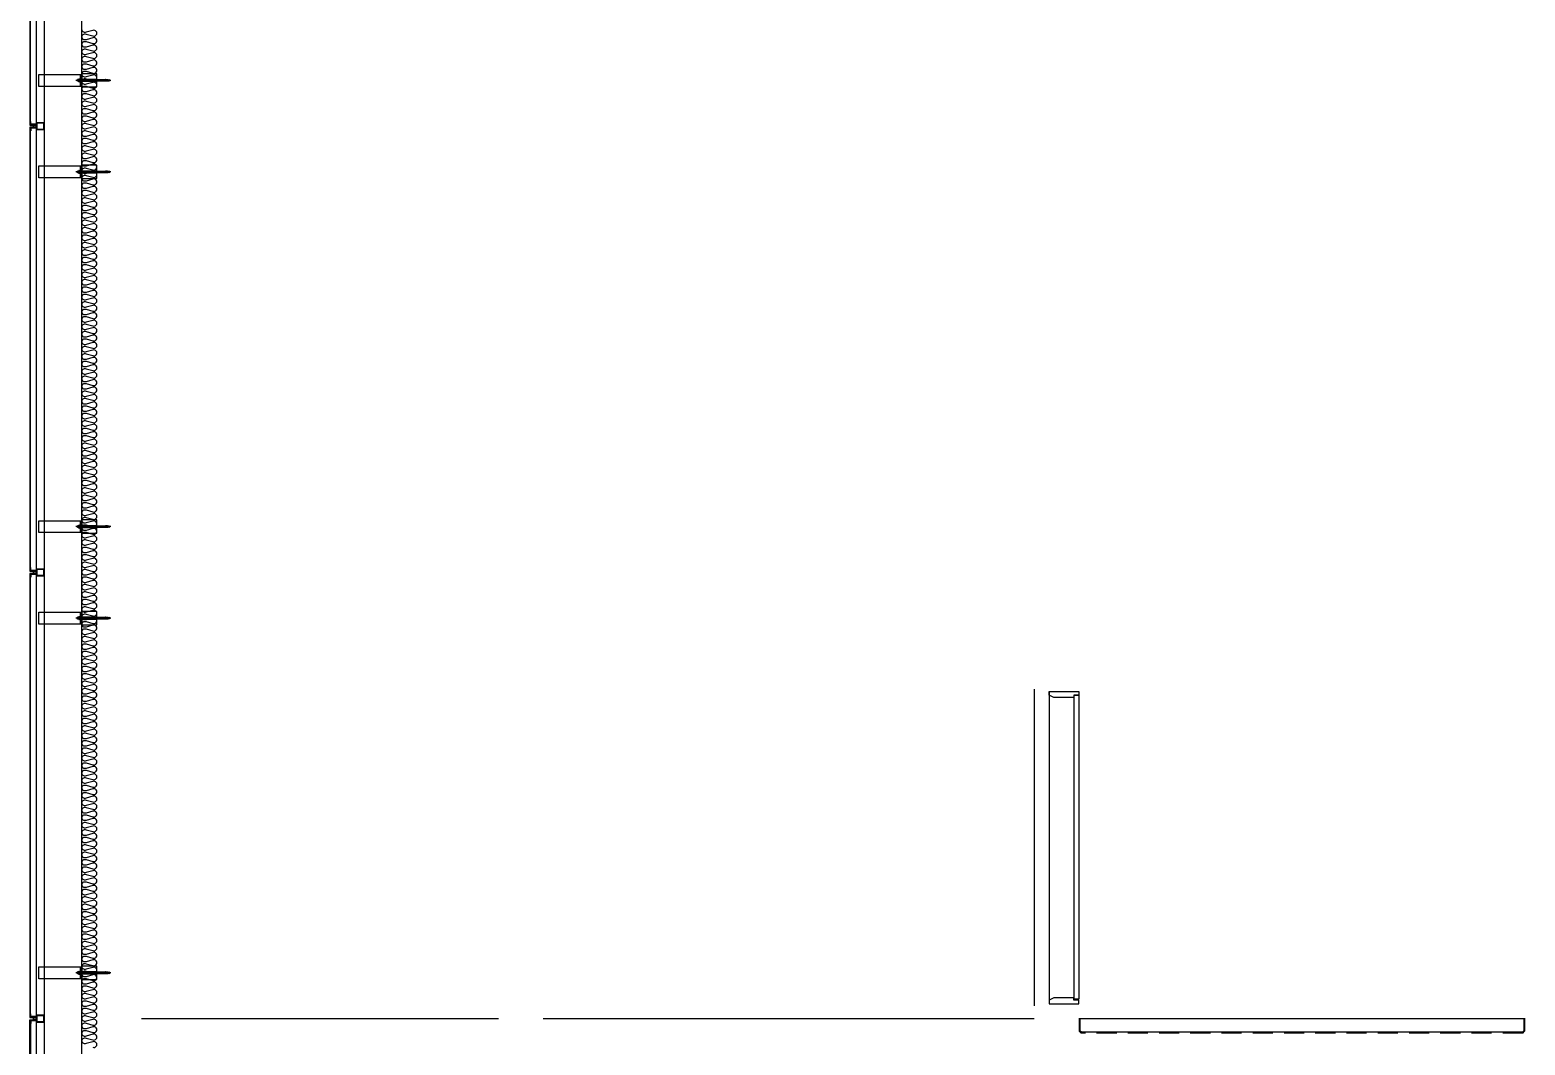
# Model space of a CAD drawing. Header units: millimetres. Extents: x 17311 to 801382, y -242618 to -104888.
# Drawn here: x 284811 to 294861, y -192907 to -186082 of the extents above; entities that cross this region are included whole.
import ezdxf

# ---------------------------------------------------------------- set-up
doc = ezdxf.new("R2010")
doc.units = ezdxf.units.MM
doc.header["$LTSCALE"] = 250
doc.linetypes.add('HID', pattern=[2.8, 1.8, -1])
for name, color, linetype in [('A-DOOR', 4, 'Continuous'), ('A-ELE8', 8, 'Continuous'), ('A-ETC-8', 8, 'Continuous'), ('A-FIN', 6, 'Continuous'), ('A-FIN-8', 8, 'Continuous'), ('A-WP', 1, 'HID'), ('ISL', 251, 'Continuous')]:
    doc.layers.add(name, color=color, linetype=linetype)

# ---------------------------------------------------------------- blocks, each defined once
blk = doc.blocks.new('A$C632c858f')
at = {"layer": 'A-ETC-8'}
blk.add_arc((-3, 0), 24, 341.8248, 18.1752, dxfattribs=at)
blk.add_ellipse((34, 0), major_axis=(7.59, 0), ratio=0.987937, dxfattribs=at)
blk = doc.blocks.new('A$Cae507117')
at = {"layer": 'A-ETC-8'}
for points in [[(-50, 0), (-50, -50), (0, -50), (0, 0)], [(-46.8, -3.2), (-46.8, -46.8), (-3.2, -46.8), (-3.2, -3.2)]]:
    blk.add_lwpolyline(points, close=True, dxfattribs=at)
blk = doc.blocks.new('너트 M12')
for p, q in [((-9, 0), (9, 0)), ((-10, -9), (-10, -1)), ((9, -10), (-9, -10)), ((0, -8), (0, -1)), ((10, -1), (10, -9))]:
    blk.add_line(p, q)
for centre, start, end in [((-9, -1), 90, 180), ((-9, -9), 180, 270), ((9, -1), 0, 90), ((9, -9), 270, 0)]:
    blk.add_arc(centre, 0.5, start, end)
at = {"extrusion": (0, 0, -1)}
for centre, major_axis, ratio, start_param, end_param in [((-5, -1), (-4.75, 0.31), 0.185359, -0.024388, 3.141593), ((5, -1), (4.75, 0.31), 0.185108, 3.141593, 6.30754), ((-5, -9), (4.75, 0.31), 0.187111, 0, 3.166211), ((5, -9), (-4.75, 0.31), 0.185991, 3.117121, 6.283185)]:
    blk.add_ellipse(centre, major_axis=major_axis, ratio=ratio, start_param=start_param, end_param=end_param, dxfattribs=at)
blk = doc.blocks.new('A$C5ebcaad0')
at = {"layer": 'A-ETC-8'}
for p, q in [((-449, -225), (-214, -225)), ((-439, -220), (-439, -229)), ((-437, -219), (-437, -219)), ((-426, -220), (-437, -219)), ((-437, -231), (-426, -229)), ((-437, -231), (-437, -231)), ((-432, -220), (-432, -221)), ((-432, -229), (-432, -230)), ((-416, -219), (-431, -219)), ((-431, -222), (-429, -223)), ((-431, -228), (-429, -227)), ((-431, -231), (-416, -231)), ((-421, -224), (-428, -224)), ((-421, -226), (-428, -226)), ((-426, -220), (-412, -220)), ((-426, -229), (-412, -229)), ((-421, -223), (-421, -223)), ((-421, -227), (-421, -227)), ((-417, -227), (-417, -223)), ((-416, -219), (-413, -219)), ((-416, -231), (-413, -231)), ((-413, -219), (-413, -231)), ((-412, -231), (-412, -219)), ((-409, -219), (-412, -219)), ((-412, -231), (-409, -231)), ((-409, -231), (-409, -219)), ((-355, -219), (-409, -219)), ((-409, -231), (-355, -231)), ((-355, -219), (-246, -219)), ((-246, -231), (-355, -231)), ((-234, -219), (-226, -219)), ((-234, -220), (-224, -220)), ((-234, -229), (-224, -229)), ((-234, -231), (-226, -231)), ((-226, -231), (-226, -219)), ((-224, -220), (-226, -219)), ((-224, -229), (-226, -231)), ((-224, -229), (-224, -220))]:
    blk.add_line(p, q, dxfattribs=at)
for points in [[(-255, -180), (-255, -269), (-355, -269), (-355, -180)], [(34, -185), (-252, -185), (-252, -265), (34, -265)], [(-252, -265), (-246, -265), (-246, -185), (-252, -185)], [(-246, -210), (-246, -240), (-244, -240), (-244, -210)]]:
    blk.add_lwpolyline(points, close=True, dxfattribs=at)
blk.add_lwpolyline([(-252, -177), (-252, -272, -0.414214), (-253, -273), (-255, -273), (-255, -176), (-253, -176, -0.414214)], format="xyb", close=True, dxfattribs=at)
for centre, radius, start, end in [((-437, -220), 1.5, 90, 180), ((-437, -229), 1.5, 180, 270), ((-431, -220), 1, 90, 180), ((-431, -221), 1, 180, 236.3099), ((-431, -229), 1, 123.6901, 180), ((-431, -230), 1, 180, 270), ((-428, -221), 3, 236.3099, 270), ((-428, -229), 3, 90, 123.6901), ((-419, -223), 2, 90, 180), ((-421, -223), 0.5, 270, 0), ((-421, -227), 0.5, 0, 90), ((-419, -227), 2, 180, 270), ((-419, -223), 2, 0, 90), ((-419, -227), 2, 270, 0)]:
    blk.add_arc(centre, radius, start, end, dxfattribs=at)
at = {"layer": 'A-ETC-8', "xscale": -1, "rotation": 90}
blk.add_blockref('너트 M12', (-244, -225), dxfattribs=at)

msp = doc.modelspace()

# ---------------------------------------------------------------- linework, layer by layer
at = {"layer": 'A-DOOR', "linetype": 'Continuous'}
for points in [[(291860.7, -190554.5), (291827.7, -190554.5), (291827.7, -190569.5), (291693.7, -190569.5), (291660.7, -190554.5), (291660.7, -190529.5), (291860.7, -190529.5)], [(291860.7, -192599.5), (291830.7, -192599.5), (291830.7, -190554.5), (291860.7, -190554.5)], [(291860.7, -192604.5), (291827.7, -192604.5), (291827.7, -192589.5), (291693.7, -192589.5), (291660.7, -192604.5), (291660.7, -192629.5), (291860.7, -192629.5)]]:
    msp.add_lwpolyline(points, close=True, dxfattribs=at)
at = {"layer": 'A-ELE8'}
for points in [[(291560.7, -190514.5), (291560.7, -192644.5)], [(291660.7, -190529.5), (291660.7, -192629.5)]]:
    msp.add_lwpolyline(points, dxfattribs=at)
at = {"layer": 'A-ETC-8'}
for p, q in [((284855.7, -200799.5), (284855.7, -154461.7)), ((284905.7, -154461.7), (284905.7, -200799.5))]:
    msp.add_line(p, q, dxfattribs=at)
at = {"layer": 'A-ETC-8', "elevation": 0}
for points in [[(284818.7, -186718), (284853.7, -186718), (284853.7, -186729), (284855.7, -186729), (284855.7, -186716), (284820.3, -186716, 0.2265409), (284816.7, -186712.3), (284816.7, -186697.6), (284814.7, -186697.6), (284814.7, -186714, -0.4142136)], [(284818.7, -186741), (284853.7, -186741), (284853.7, -186730), (284855.7, -186730), (284855.7, -186743), (284820.3, -186743, -0.2265409), (284816.7, -186746.6), (284816.7, -186761.3), (284814.7, -186761.3), (284814.7, -186745, 0.4142136)], [(284818.7, -189718), (284853.7, -189718), (284853.7, -189729), (284855.7, -189729), (284855.7, -189716), (284820.3, -189716, 0.2265409), (284816.7, -189712.3), (284816.7, -189697.6), (284814.7, -189697.6), (284814.7, -189714, -0.4142136)], [(284818.7, -189741), (284853.7, -189741), (284853.7, -189730), (284855.7, -189730), (284855.7, -189743), (284820.3, -189743, -0.2265409), (284816.7, -189746.6), (284816.7, -189761.3), (284814.7, -189761.3), (284814.7, -189745, 0.4142136)]]:
    msp.add_lwpolyline(points, format="xyb", close=True, dxfattribs=at)
at = {"layer": 'A-ETC-8'}
for points in [[(284818.7, -192718), (284853.7, -192718), (284853.7, -192729), (284855.7, -192729), (284855.7, -192716), (284820.3, -192716, 0.2265409), (284816.7, -192712.3), (284816.7, -192697.6), (284814.7, -192697.6), (284814.7, -192714, -0.4142136)], [(284818.7, -192741), (284853.7, -192741), (284853.7, -192730), (284855.7, -192730), (284855.7, -192743), (284820.3, -192743, -0.2265409), (284816.7, -192746.6), (284816.7, -192761.3), (284814.7, -192761.3), (284814.7, -192745, 0.4142136)]]:
    msp.add_lwpolyline(points, format="xyb", close=True, dxfattribs=at)
at = {"layer": 'A-FIN'}
for p, q in [((285560.7, -192729.5), (287960.7, -192729.5)), ((288260.7, -192729.5), (291560.7, -192729.5)), ((291860.7, -192729.5), (294860.7, -192729.5))]:
    msp.add_line(p, q, dxfattribs=at)
for points in [[(284851.7, -183741), (284851.7, -183737), (284810.7, -183737), (284810.7, -186722), (284851.7, -186722), (284851.7, -186718), (284814.7, -186718), (284814.7, -183741), (284851.7, -183741)], [(284851.7, -189741), (284851.7, -189737), (284810.7, -189737), (284810.7, -192722), (284851.7, -192722), (284851.7, -192718), (284814.7, -192718), (284814.7, -189741), (284851.7, -189741)], [(284851.7, -195268), (284851.7, -195272), (284810.7, -195272), (284810.7, -192737), (284851.7, -192737), (284851.7, -192741), (284814.7, -192741), (284814.7, -195268), (284851.7, -195268)]]:
    msp.add_lwpolyline(points, close=True, dxfattribs=at)
at = {"layer": 'A-FIN', "elevation": 0}
msp.add_lwpolyline([(284851.7, -186741), (284851.7, -186737), (284810.7, -186737), (284810.7, -189722), (284851.7, -189722), (284851.7, -189718), (284814.7, -189718), (284814.7, -186741), (284851.7, -186741)], close=True, dxfattribs=at)
at = {"layer": 'A-FIN-8'}
for p, q in [((291868.7, -192729.5), (291868.7, -192811.3)), ((291868.7, -192729.5), (291868.7, -192811.3)), ((294852.7, -192729.5), (294852.7, -192811.3)), ((294852.7, -192729.5), (294852.7, -192811.3)), ((291878.9, -192821.5), (291868.7, -192811.3)), ((294842.4, -192821.5), (291878.9, -192821.5)), ((294842.4, -192821.5), (294852.7, -192811.3))]:
    msp.add_line(p, q, dxfattribs=at)
at = {"layer": 'A-WP', "ltscale": 0.3}
for p, q in [((291863.7, -192729.5), (291863.7, -192814.3)), ((294857.7, -192729.5), (294857.7, -192814.3)), ((291875.8, -192826.5), (291863.7, -192814.3)), ((294845.5, -192826.5), (291875.8, -192826.5)), ((294845.5, -192826.5), (294857.7, -192814.3))]:
    msp.add_line(p, q, dxfattribs=at)
at = {"layer": 'ISL'}
msp.add_line((285160.7, -202529.5), (285160.7, -154479.5), dxfattribs=at)
msp.add_lwpolyline([(285233.6, -192922.4, 1.4491979), (285233.6, -192885), (285187.8, -192897.4, -0.5248557), (285160.7, -192878.7, -0.5248557), (285187.8, -192860), (285233.6, -192872.4, 1.4491979), (285233.6, -192835), (285187.8, -192847.4, -0.5248557), (285160.7, -192828.7, -0.5248557), (285187.8, -192810), (285233.6, -192822.4, 1.4491979), (285233.6, -192785), (285187.8, -192797.4, -0.5248557), (285160.7, -192778.7, -0.5248557), (285187.8, -192760), (285233.6, -192772.4, 1.4491979), (285233.6, -192735), (285187.8, -192747.4, -0.5248557), (285160.7, -192728.7, -0.5248557), (285187.8, -192710), (285233.6, -192722.4, 1.4491979), (285233.6, -192685), (285187.8, -192697.4, -0.5248557), (285160.7, -192678.7, -0.5248557), (285187.8, -192660), (285233.6, -192672.4, 1.4491979), (285233.6, -192635), (285187.8, -192647.4, -0.5248557), (285160.7, -192628.7, -0.5248557), (285187.8, -192610), (285233.6, -192622.4, 1.4491979), (285233.6, -192585), (285187.8, -192597.4, -0.5248557), (285160.7, -192578.7, -0.5248557), (285187.8, -192560), (285233.6, -192572.4, 1.4491979), (285233.6, -192535), (285187.8, -192547.4, -0.5248557), (285160.7, -192528.7, -0.5248557), (285187.8, -192510), (285233.6, -192522.4, 1.4491979), (285233.6, -192485), (285187.8, -192497.4, -0.5248557), (285160.7, -192478.7, -0.5248557), (285187.8, -192460), (285233.6, -192472.4, 1.4491979), (285233.6, -192435), (285187.8, -192447.4, -0.5248557), (285160.7, -192428.7, -0.5248557), (285187.8, -192410), (285233.6, -192422.4, 1.4491979), (285233.6, -192385), (285187.8, -192397.4, -0.5248557), (285160.7, -192378.7, -0.5248557), (285187.8, -192360), (285233.6, -192372.4, 1.4491979), (285233.6, -192335), (285187.8, -192347.4, -0.5248557), (285160.7, -192328.7, -0.5248557), (285187.8, -192310), (285233.6, -192322.4, 1.4491979), (285233.6, -192285), (285187.8, -192297.4, -0.5248557), (285160.7, -192278.7, -0.5248557), (285187.8, -192260), (285233.6, -192272.4, 1.4491979), (285233.6, -192235), (285187.8, -192247.4, -0.5248557), (285160.7, -192228.7, -0.5248557), (285187.8, -192210), (285233.6, -192222.4, 1.4491979), (285233.6, -192185), (285187.8, -192197.4, -0.5248557), (285160.7, -192178.7, -0.5248557), (285187.8, -192160), (285233.6, -192172.4, 1.4491979), (285233.6, -192135), (285187.8, -192147.4, -0.5248557), (285160.7, -192128.7, -0.5248557), (285187.8, -192110), (285233.6, -192122.4, 1.4491979), (285233.6, -192085), (285187.8, -192097.4, -0.5248557), (285160.7, -192078.7, -0.5248557), (285187.8, -192060), (285233.6, -192072.4, 1.4491979), (285233.6, -192035), (285187.8, -192047.4, -0.5248557), (285160.7, -192028.7, -0.5248557), (285187.8, -192010), (285233.6, -192022.4, 1.4491979), (285233.6, -191985), (285187.8, -191997.4, -0.5248557), (285160.7, -191978.7, -0.5248557), (285187.8, -191960), (285233.6, -191972.4, 1.4491979), (285233.6, -191935), (285187.8, -191947.4, -0.5248557), (285160.7, -191928.7, -0.5248557), (285187.8, -191910), (285233.6, -191922.4, 1.4491979), (285233.6, -191885), (285187.8, -191897.4, -0.5248557), (285160.7, -191878.7, -0.5248557), (285187.8, -191860), (285233.6, -191872.4, 1.4491979), (285233.6, -191835), (285187.8, -191847.4, -0.5248557), (285160.7, -191828.7, -0.5248557), (285187.8, -191810), (285233.6, -191822.4, 1.4491979), (285233.6, -191785), (285187.8, -191797.4, -0.5248557), (285160.7, -191778.7, -0.5248557), (285187.8, -191760), (285233.6, -191772.4, 1.4491979), (285233.6, -191735), (285187.8, -191747.4, -0.5248557), (285160.7, -191728.7, -0.5248557), (285187.8, -191710), (285233.6, -191722.4, 1.4491979), (285233.6, -191685), (285187.8, -191697.4, -0.5248557), (285160.7, -191678.7, -0.5248557), (285187.8, -191660), (285233.6, -191672.4, 1.4491979), (285233.6, -191635), (285187.8, -191647.4, -0.5248557), (285160.7, -191628.7, -0.5248557), (285187.8, -191610), (285233.6, -191622.4, 1.4491979), (285233.6, -191585), (285187.8, -191597.4, -0.5248557), (285160.7, -191578.7, -0.5248557), (285187.8, -191560), (285233.6, -191572.4, 1.4491979), (285233.6, -191535), (285187.8, -191547.4, -0.5248557), (285160.7, -191528.7, -0.5248557), (285187.8, -191510), (285233.6, -191522.4, 1.4491979), (285233.6, -191485), (285187.8, -191497.4, -0.5248557), (285160.7, -191478.7, -0.5248557), (285187.8, -191460), (285233.6, -191472.4, 1.4491979), (285233.6, -191435), (285187.8, -191447.4, -0.5248557), (285160.7, -191428.7, -0.5248557), (285187.8, -191410), (285233.6, -191422.4, 1.4491979), (285233.6, -191385), (285187.8, -191397.4, -0.5248557), (285160.7, -191378.7, -0.5248557), (285187.8, -191360), (285233.6, -191372.4, 1.4491979), (285233.6, -191335), (285187.8, -191347.4, -0.5248557), (285160.7, -191328.7, -0.5248557), (285187.8, -191310), (285233.6, -191322.4, 1.4491979), (285233.6, -191285), (285187.8, -191297.4, -0.5248557), (285160.7, -191278.7, -0.5248557), (285187.8, -191260), (285233.6, -191272.4, 1.4491979), (285233.6, -191235), (285187.8, -191247.4, -0.5248557), (285160.7, -191228.7, -0.5248557), (285187.8, -191210), (285233.6, -191222.4, 1.4491979), (285233.6, -191185), (285187.8, -191197.4, -0.5248557), (285160.7, -191178.7, -0.5248557), (285187.8, -191160), (285233.6, -191172.4, 1.4491979), (285233.6, -191135), (285187.8, -191147.4, -0.5248557), (285160.7, -191128.7, -0.5248557), (285187.8, -191110), (285233.6, -191122.4, 1.4491979), (285233.6, -191085), (285187.8, -191097.4, -0.5248557), (285160.7, -191078.7, -0.5248557), (285187.8, -191060), (285233.6, -191072.4, 1.4491979), (285233.6, -191035), (285187.8, -191047.4, -0.5248557), (285160.7, -191028.7, -0.5248557), (285187.8, -191010), (285233.6, -191022.4, 1.4491979), (285233.6, -190985), (285187.8, -190997.4, -0.5248557), (285160.7, -190978.7, -0.5248557), (285187.8, -190960), (285233.6, -190972.4, 1.4491979), (285233.6, -190935), (285187.8, -190947.4, -0.5248557), (285160.7, -190928.7, -0.5248557), (285187.8, -190910), (285233.6, -190922.4, 1.4491979), (285233.6, -190885), (285187.8, -190897.4, -0.5248557), (285160.7, -190878.7, -0.5248557), (285187.8, -190860), (285233.6, -190872.4, 1.4491979), (285233.6, -190835), (285187.8, -190847.4, -0.5248557), (285160.7, -190828.7, -0.5248557), (285187.8, -190810), (285233.6, -190822.4, 1.4491979), (285233.6, -190785), (285187.8, -190797.4, -0.5248557), (285160.7, -190778.7, -0.5248557), (285187.8, -190760), (285233.6, -190772.4, 1.4491979), (285233.6, -190735), (285187.8, -190747.4, -0.5248557), (285160.7, -190728.7, -0.5248557), (285187.8, -190710), (285233.6, -190722.4, 1.4491979), (285233.6, -190685), (285187.8, -190697.4, -0.5248557), (285160.7, -190678.7, -0.5248557), (285187.8, -190660), (285233.6, -190672.4, 1.4491979), (285233.6, -190635), (285187.8, -190647.4, -0.5248557), (285160.7, -190628.7, -0.5248557), (285187.8, -190610), (285233.6, -190622.4, 1.4491979), (285233.6, -190585), (285187.8, -190597.4, -0.5248557), (285160.7, -190578.7, -0.5248557), (285187.8, -190560), (285233.6, -190572.4, 1.4491979), (285233.6, -190535), (285187.8, -190547.4, -0.5248557), (285160.7, -190528.7, -0.5248557), (285187.8, -190510), (285233.6, -190522.4, 1.4491979), (285233.6, -190485), (285187.8, -190497.4, -0.5248557), (285160.7, -190478.7, -0.5248557), (285187.8, -190460), (285233.6, -190472.4, 1.4491979), (285233.6, -190435), (285187.8, -190447.4, -0.5248557), (285160.7, -190428.7, -0.5248557), (285187.8, -190410), (285233.6, -190422.4, 1.4491979), (285233.6, -190385), (285187.8, -190397.4, -0.5248557), (285160.7, -190378.7, -0.5248557), (285187.8, -190360), (285233.6, -190372.4, 1.4491979), (285233.6, -190335), (285187.8, -190347.4, -0.5248557), (285160.7, -190328.7, -0.5248557), (285187.8, -190310), (285233.6, -190322.4, 1.4491979), (285233.6, -190285), (285187.8, -190297.4, -0.5248557), (285160.7, -190278.7, -0.5248557), (285187.8, -190260), (285233.6, -190272.4, 1.4491979), (285233.6, -190235), (285187.8, -190247.4, -0.5248557), (285160.7, -190228.7, -0.5248557), (285187.8, -190210), (285233.6, -190222.4, 1.4491979), (285233.6, -190185), (285187.8, -190197.4, -0.5248557), (285160.7, -190178.7, -0.5248557), (285187.8, -190160), (285233.6, -190172.4, 1.4491979), (285233.6, -190135), (285187.8, -190147.4, -0.5248557), (285160.7, -190128.7, -0.5248557), (285187.8, -190110), (285233.6, -190122.4, 1.4491979), (285233.6, -190085), (285187.8, -190097.4, -0.5248557), (285160.7, -190078.7, -0.5248557), (285187.8, -190060), (285233.6, -190072.4, 1.4491979), (285233.6, -190035), (285187.8, -190047.4, -0.5248557), (285160.7, -190028.7, -0.5248557), (285187.8, -190010), (285233.6, -190022.4, 1.4491979), (285233.6, -189985), (285187.8, -189997.4, -0.5248557), (285160.7, -189978.7, -0.5248557), (285187.8, -189960), (285233.6, -189972.4, 1.4491979), (285233.6, -189935), (285187.8, -189947.4, -0.5248557), (285160.7, -189928.7, -0.5248557), (285187.8, -189910), (285233.6, -189922.4, 1.4491979), (285233.6, -189885), (285187.8, -189897.4, -0.5248557), (285160.7, -189878.7, -0.5248557), (285187.8, -189860), (285233.6, -189872.4, 1.4491979), (285233.6, -189835), (285187.8, -189847.4, -0.5248557), (285160.7, -189828.7, -0.5248557), (285187.8, -189810), (285233.6, -189822.4, 1.4491979), (285233.6, -189785), (285187.8, -189797.4, -0.5248557), (285160.7, -189778.7, -0.5248557), (285187.8, -189760), (285233.6, -189772.4, 1.4491979), (285233.6, -189735), (285187.8, -189747.4, -0.5248557), (285160.7, -189728.7, -0.5248557), (285187.8, -189710), (285233.6, -189722.4, 1.4491979), (285233.6, -189685), (285187.8, -189697.4, -0.5248557), (285160.7, -189678.7, -0.5248557), (285187.8, -189660), (285233.6, -189672.4, 1.4491979), (285233.6, -189635), (285187.8, -189647.4, -0.5248557), (285160.7, -189628.7, -0.5248557), (285187.8, -189610), (285233.6, -189622.4, 1.4491979), (285233.6, -189585), (285187.8, -189597.4, -0.5248557), (285160.7, -189578.7, -0.5248557), (285187.8, -189560), (285233.6, -189572.4, 1.4491979), (285233.6, -189535), (285187.8, -189547.4, -0.5248557), (285160.7, -189528.7, -0.5248557), (285187.8, -189510), (285233.6, -189522.4, 1.4491979), (285233.6, -189485), (285187.8, -189497.4, -0.5248557), (285160.7, -189478.7, -0.5248557), (285187.8, -189460), (285233.6, -189472.4, 1.4491979), (285233.6, -189435), (285187.8, -189447.4, -0.5248557), (285160.7, -189428.7, -0.5248557), (285187.8, -189410), (285233.6, -189422.4, 1.4491979), (285233.6, -189385), (285187.8, -189397.4, -0.5248557), (285160.7, -189378.7, -0.5248557), (285187.8, -189360), (285233.6, -189372.4, 1.4491979), (285233.6, -189335), (285187.8, -189347.4, -0.5248557), (285160.7, -189328.7, -0.5248557), (285187.8, -189310), (285233.6, -189322.4, 1.4491979), (285233.6, -189285), (285187.8, -189297.4, -0.5248557), (285160.7, -189278.7, -0.5248557), (285187.8, -189260), (285233.6, -189272.4, 1.4491979), (285233.6, -189235), (285187.8, -189247.4, -0.5248557), (285160.7, -189228.7, -0.5248557), (285187.8, -189210), (285233.6, -189222.4, 1.4491979), (285233.6, -189185), (285187.8, -189197.4, -0.5248557), (285160.7, -189178.7, -0.5248557), (285187.8, -189160), (285233.6, -189172.4, 1.4491979), (285233.6, -189135), (285187.8, -189147.4, -0.5248557), (285160.7, -189128.7, -0.5248557), (285187.8, -189110), (285233.6, -189122.4, 1.4491979), (285233.6, -189085), (285187.8, -189097.4, -0.5248557), (285160.7, -189078.7, -0.5248557), (285187.8, -189060), (285233.6, -189072.4, 1.4491979), (285233.6, -189035), (285187.8, -189047.4, -0.5248557), (285160.7, -189028.7, -0.5248557), (285187.8, -189010), (285233.6, -189022.4, 1.4491979), (285233.6, -188985), (285187.8, -188997.4, -0.5248557), (285160.7, -188978.7, -0.5248557), (285187.8, -188960), (285233.6, -188972.4, 1.4491979), (285233.6, -188935), (285187.8, -188947.4, -0.5248557), (285160.7, -188928.7, -0.5248557), (285187.8, -188910), (285233.6, -188922.4, 1.4491979), (285233.6, -188885), (285187.8, -188897.4, -0.5248557), (285160.7, -188878.7, -0.5248557), (285187.8, -188860), (285233.6, -188872.4, 1.4491979), (285233.6, -188835), (285187.8, -188847.4, -0.5248557), (285160.7, -188828.7, -0.5248557), (285187.8, -188810), (285233.6, -188822.4, 1.4491979), (285233.6, -188785), (285187.8, -188797.4, -0.5248557), (285160.7, -188778.7, -0.5248557), (285187.8, -188760), (285233.6, -188772.4, 1.4491979), (285233.6, -188735), (285187.8, -188747.4, -0.5248557), (285160.7, -188728.7, -0.5248557), (285187.8, -188710), (285233.6, -188722.4, 1.4491979), (285233.6, -188685), (285187.8, -188697.4, -0.5248557), (285160.7, -188678.7, -0.5248557), (285187.8, -188660), (285233.6, -188672.4, 1.4491979), (285233.6, -188635), (285187.8, -188647.4, -0.5248557), (285160.7, -188628.7, -0.5248557), (285187.8, -188610), (285233.6, -188622.4, 1.4491979), (285233.6, -188585), (285187.8, -188597.4, -0.5248557), (285160.7, -188578.7, -0.5248557), (285187.8, -188560), (285233.6, -188572.4, 1.4491979), (285233.6, -188535), (285187.8, -188547.4, -0.5248557), (285160.7, -188528.7, -0.5248557), (285187.8, -188510), (285233.6, -188522.4, 1.4491979), (285233.6, -188485), (285187.8, -188497.4, -0.5248557), (285160.7, -188478.7, -0.5248557), (285187.8, -188460), (285233.6, -188472.4, 1.4491979), (285233.6, -188435), (285187.8, -188447.4, -0.5248557), (285160.7, -188428.7, -0.5248557), (285187.8, -188410), (285233.6, -188422.4, 1.4491979), (285233.6, -188385), (285187.8, -188397.4, -0.5248557), (285160.7, -188378.7, -0.5248557), (285187.8, -188360), (285233.6, -188372.4, 1.4491979), (285233.6, -188335), (285187.8, -188347.4, -0.5248557), (285160.7, -188328.7, -0.5248557), (285187.8, -188310), (285233.6, -188322.4, 1.4491979), (285233.6, -188285), (285187.8, -188297.4, -0.5248557), (285160.7, -188278.7, -0.5248557), (285187.8, -188260), (285233.6, -188272.4, 1.4491979), (285233.6, -188235), (285187.8, -188247.4, -0.5248557), (285160.7, -188228.7, -0.5248557), (285187.8, -188210), (285233.6, -188222.4, 1.4491979), (285233.6, -188185), (285187.8, -188197.4, -0.5248557), (285160.7, -188178.7, -0.5248557), (285187.8, -188160), (285233.6, -188172.4, 1.4491979), (285233.6, -188135), (285187.8, -188147.4, -0.5248557), (285160.7, -188128.7, -0.5248557), (285187.8, -188110), (285233.6, -188122.4, 1.4491979), (285233.6, -188085), (285187.8, -188097.4, -0.5248557), (285160.7, -188078.7, -0.5248557), (285187.8, -188060), (285233.6, -188072.4, 1.4491979), (285233.6, -188035), (285187.8, -188047.4, -0.5248557), (285160.7, -188028.7, -0.5248557), (285187.8, -188010), (285233.6, -188022.4, 1.4491979), (285233.6, -187985), (285187.8, -187997.4, -0.5248557), (285160.7, -187978.7, -0.5248557), (285187.8, -187960), (285233.6, -187972.4, 1.4491979), (285233.6, -187935), (285187.8, -187947.4, -0.5248557), (285160.7, -187928.7, -0.5248557), (285187.8, -187910), (285233.6, -187922.4, 1.4491979), (285233.6, -187885), (285187.8, -187897.4, -0.5248557), (285160.7, -187878.7, -0.5248557), (285187.8, -187860), (285233.6, -187872.4, 1.4491979), (285233.6, -187835), (285187.8, -187847.4, -0.522727), (285160.7, -187828.8, -0.522727), (285187.8, -187810.2), (285233.6, -187822.6, 1.4491979), (285233.6, -187785.2), (285187.8, -187797.6, -0.5248557), (285160.7, -187778.9, -0.5248557), (285187.8, -187760.2), (285233.6, -187772.6, 1.4491979), (285233.6, -187735.2), (285187.8, -187747.6, -0.522727), (285160.7, -187729.1, -0.522727), (285187.8, -187710.5), (285233.6, -187722.9, 1.4491979), (285233.6, -187685.5), (285187.8, -187697.9, -0.5248557), (285160.7, -187679.2, -0.5248557), (285187.8, -187660.5), (285233.6, -187672.9, 1.4491979), (285233.6, -187635.5), (285187.8, -187647.9, -0.522727), (285160.7, -187629.3, -0.522727), (285187.8, -187610.8), (285233.6, -187623.2, 1.4491979), (285233.6, -187585.8), (285187.8, -187598.2, -0.5248557), (285160.7, -187579.5, -0.5248557), (285187.8, -187560.8), (285233.6, -187573.2, 1.4491979), (285233.6, -187535.8), (285187.8, -187548.2, -0.5248557), (285160.7, -187529.5, -0.5248557), (285187.8, -187510.8), (285233.6, -187523.2, 1.4491979), (285233.6, -187485.8), (285187.8, -187498.2, -0.5248557), (285160.7, -187479.5, -0.5248557), (285187.8, -187460.8), (285233.6, -187473.2, 1.4491979), (285233.6, -187435.8), (285187.8, -187448.2, -0.5248557), (285160.7, -187429.5, -0.5248557), (285187.8, -187410.8), (285233.6, -187423.2, 1.4491979), (285233.6, -187385.8), (285187.8, -187398.2, -0.5248557), (285160.7, -187379.5, -0.5248557), (285187.8, -187360.8), (285233.6, -187373.2, 1.4491979), (285233.6, -187335.8), (285187.8, -187348.2, -0.5248557), (285160.7, -187329.5, -0.5248557), (285187.8, -187310.8), (285233.6, -187323.2, 1.4491979), (285233.6, -187285.8), (285187.8, -187298.2, -0.5248557), (285160.7, -187279.5, -0.5248557), (285187.8, -187260.8), (285233.6, -187273.2, 1.4491979), (285233.6, -187235.8), (285187.8, -187248.2, -0.5248557), (285160.7, -187229.5, -0.5248557), (285187.8, -187210.8), (285233.6, -187223.2, 1.4491979), (285233.6, -187185.8), (285187.8, -187198.2, -0.5248557), (285160.7, -187179.5, -0.5248557), (285187.8, -187160.8), (285233.6, -187173.2, 1.4491979), (285233.6, -187135.8), (285187.8, -187148.2, -0.5248557), (285160.7, -187129.5, -0.5248557), (285187.8, -187110.8), (285233.6, -187123.2, 1.4491979), (285233.6, -187085.8), (285187.8, -187098.2, -0.5248557), (285160.7, -187079.5, -0.5248557), (285187.8, -187060.8), (285233.6, -187073.2, 1.4491979), (285233.6, -187035.8), (285187.8, -187048.2, -0.5248557), (285160.7, -187029.5, -0.5248557), (285187.8, -187010.8), (285233.6, -187023.2, 1.4491979), (285233.6, -186985.8), (285187.8, -186998.2, -0.5248557), (285160.7, -186979.5, -0.5248557), (285187.8, -186960.8), (285233.6, -186973.2, 1.4491979), (285233.6, -186935.8), (285187.8, -186948.2, -0.5248557), (285160.7, -186929.5, -0.5248557), (285187.8, -186910.8), (285233.6, -186923.2, 1.4491979), (285233.6, -186885.8), (285187.8, -186898.2, -0.5248557), (285160.7, -186879.5, -0.5248557), (285187.8, -186860.8), (285233.6, -186873.2, 1.4491979), (285233.6, -186835.8), (285187.8, -186848.2, -0.5248557), (285160.7, -186829.5, -0.5248557), (285187.8, -186810.8), (285233.6, -186823.2, 1.4491979), (285233.6, -186785.8), (285187.8, -186798.2, -0.5248557), (285160.7, -186779.5, -0.5248557), (285187.8, -186760.8), (285233.6, -186773.2, 1.4491979), (285233.6, -186735.8), (285187.8, -186748.2, -0.5248557), (285160.7, -186729.5, -0.5248557), (285187.8, -186710.8), (285233.6, -186723.2, 1.4491979), (285233.6, -186685.8), (285187.8, -186698.2, -0.5248557), (285160.7, -186679.5, -0.5248557), (285187.8, -186660.8), (285233.6, -186673.2, 1.4491979), (285233.6, -186635.8), (285187.8, -186648.2, -0.5248557), (285160.7, -186629.5, -0.5248557), (285187.8, -186610.8), (285233.6, -186623.2, 1.4491979), (285233.6, -186585.8), (285187.8, -186598.2, -0.5248557), (285160.7, -186579.5, -0.5248557), (285187.8, -186560.8), (285233.6, -186573.2, 1.4491979), (285233.6, -186535.8), (285187.8, -186548.2, -0.5248557), (285160.7, -186529.5, -0.5248557), (285187.8, -186510.8), (285233.6, -186523.2, 1.4491979), (285233.6, -186485.8), (285187.8, -186498.2, -0.5248557), (285160.7, -186479.5, -0.5248557), (285187.8, -186460.8), (285233.6, -186473.2, 1.4491979), (285233.6, -186435.8), (285187.8, -186448.2, -0.5248557), (285160.7, -186429.5, -0.5248557), (285187.8, -186410.8), (285233.6, -186423.2, 1.4491979), (285233.6, -186385.8), (285187.8, -186398.2, -0.5248557), (285160.7, -186379.5, -0.5248557), (285187.8, -186360.8), (285233.6, -186373.2, 1.4491979), (285233.6, -186335.8), (285187.8, -186348.2, -0.5248557), (285160.7, -186329.5, -0.5248557), (285187.8, -186310.8), (285233.6, -186323.2, 1.4491979), (285233.6, -186285.8), (285187.8, -186298.2, -0.5248557), (285160.7, -186279.5, -0.5248557), (285187.8, -186260.8), (285233.6, -186273.2, 1.4491979), (285233.6, -186235.8), (285187.8, -186248.2, -0.5248557), (285160.7, -186229.5, -0.5248557), (285187.8, -186210.8), (285233.6, -186223.2, 1.4491979), (285233.6, -186185.8), (285187.8, -186198.2, -0.5248557), (285160.7, -186179.5, -0.5248557), (285187.8, -186160.8), (285233.6, -186173.2, 1.4491979), (285233.6, -186135.8), (285187.8, -186148.2, -0.5248557), (285160.7, -186129.5, -0.5248557), (285187.8, -186110.8), (285233.6, -186123.2, 1.4491979), (285233.6, -186085.8), (285187.8, -186098.2, -0.5248557), (285160.7, -186079.5, -0.5248557)], format="xyb", dxfattribs=at)

# ---------------------------------------------------------------- block references
at = {"layer": 'A-ETC-8', "xscale": -1}
for p in [(284905.7, -186197), (284905.7, -186812), (284905.7, -189197), (284905.7, -189812), (284905.7, -192197)]:
    msp.add_blockref('A$C5ebcaad0', p, dxfattribs=at)
at = {"layer": 'A-ETC-8', "xscale": -1, "rotation": 180}
for name, p in [('A$C632c858f', (284810.7, -186729.5)), ('A$Cae507117', (284905.7, -186754.5)), ('A$C632c858f', (284810.7, -189729.5)), ('A$Cae507117', (284905.7, -189754.5)), ('A$C632c858f', (284810.7, -192729.5)), ('A$Cae507117', (284905.7, -192754.5))]:
    msp.add_blockref(name, p, dxfattribs=at)

doc.saveas('drawing.dxf')
